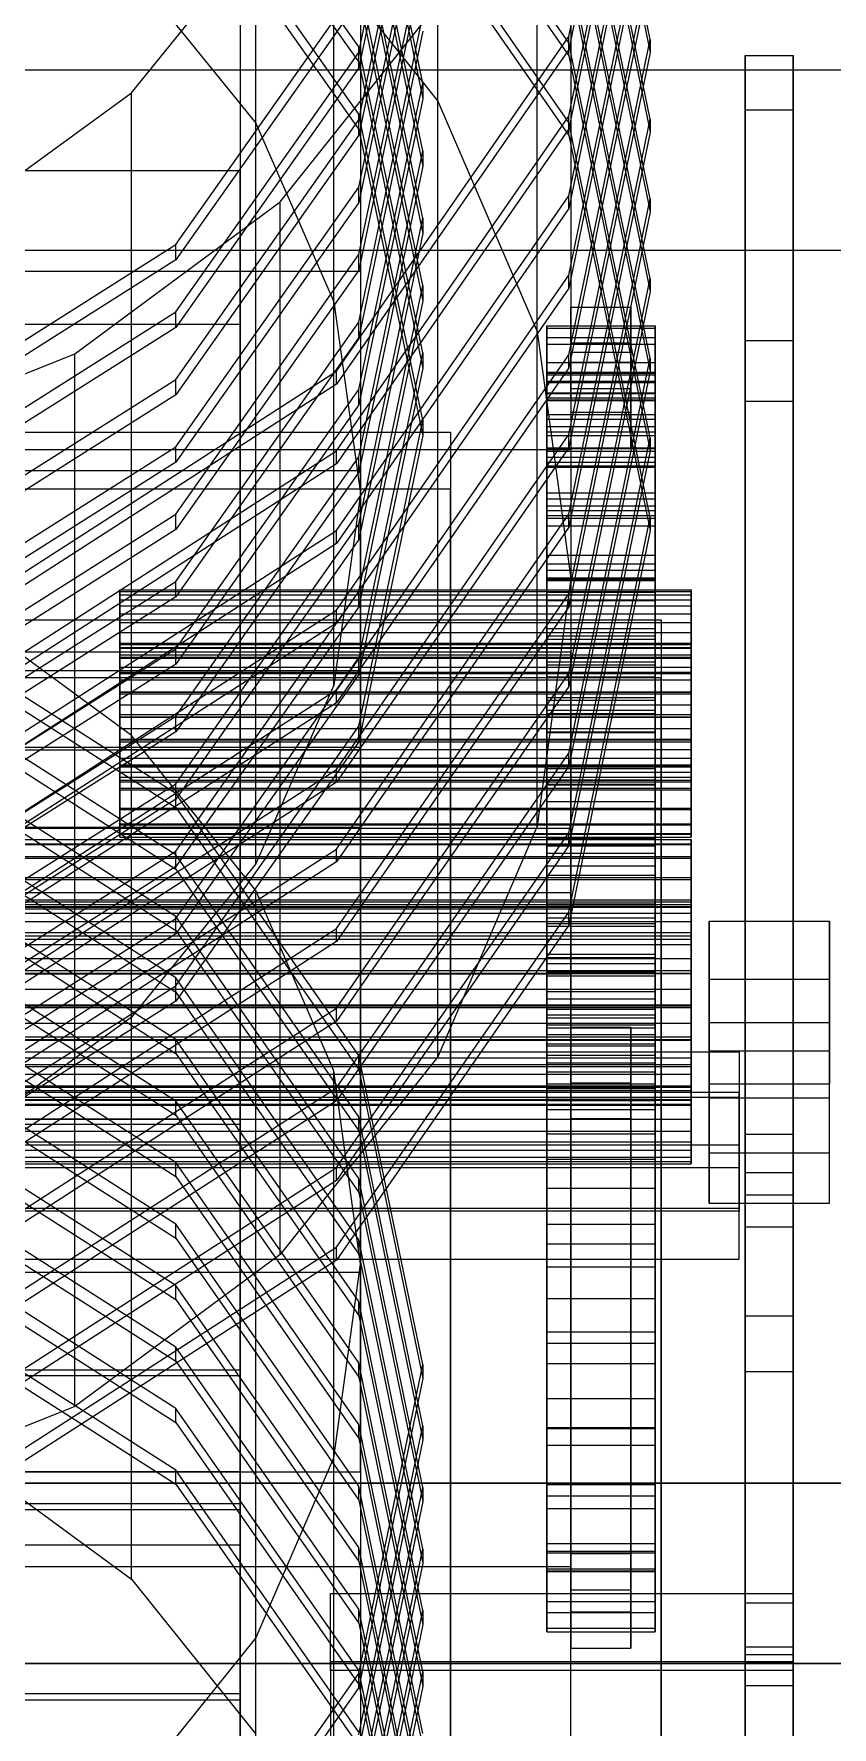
# Model space of a CAD drawing. Header units: millimetres. Extents: x -191664 to 191490, y -197311 to 10263.
# Drawn here: x 705.7 to 838.5, y -28625.6 to -28344 of the extents above; entities that cross this region are included whole.
import ezdxf

# ---------------------------------------------------------------- set-up
doc = ezdxf.new("R2010")
doc.units = ezdxf.units.MM
for name, color, linetype, lineweight in [('frontal_C01', 7, 'Continuous', 0), ('frontal_C02', 7, 'Continuous', 0), ('frontal_C03', 7, 'Continuous', 0), ('frontal_secador', 7, 'Continuous', 0)]:
    doc.layers.add(name, color=color, linetype=linetype, lineweight=lineweight)

msp = doc.modelspace()

# ---------------------------------------------------------------- linework, layer by layer
at = {"layer": 'frontal_C01', "color": 147, "true_color": 0x1f7180}
for p, q in [((742.58, -28358.85), (742.58, -28205.17)), ((755.57, -28388.55), (755.57, -28234.87)), ((760, -28266.75), (760, -28420.43)), ((759.71, -28347.1), (770.4, -28296.2)), ((755.57, -28452.3), (755.57, -28298.62)), ((770.4, -28298.76), (759.71, -28349.66)), ((759.71, -28346.16), (729.28, -28303.01)), ((770.4, -28352.23), (759.71, -28301.33)), ((729.28, -28305.57), (759.71, -28348.72)), ((759.71, -28303.89), (770.4, -28354.79)), ((759.71, -28358.31), (770.4, -28307.41)), ((770.4, -28309.97), (759.71, -28360.87)), ((759.71, -28357.36), (729.28, -28314.21)), ((770.4, -28363.44), (759.71, -28312.54)), ((729.28, -28316.77), (759.71, -28359.92)), ((759.71, -28315.1), (770.4, -28366)), ((759.71, -28369.51), (770.4, -28318.61)), ((770.4, -28321.18), (759.71, -28372.08)), ((770.4, -28374.64), (759.71, -28323.74)), ((721.92, -28353.83), (742.58, -28328.32)), ((740, -28328.31), (740, -28392.34)), ((740, -28328.31), (740, -28525.36)), ((742.58, -28482.01), (742.58, -28328.32)), ((759.71, -28326.31), (770.4, -28377.21)), ((759.71, -28380.72), (770.4, -28329.82)), ((721.92, -28333.34), (742.58, -28358.85)), ((770.4, -28332.38), (759.71, -28383.28)), ((729.28, -28379.05), (759.71, -28335.9)), ((770.4, -28385.85), (759.71, -28334.95)), ((759.71, -28338.46), (729.28, -28381.61)), ((759.71, -28337.51), (770.4, -28388.41)), ((759.71, -28391.93), (770.4, -28341.03)), ((770.4, -28343.59), (759.71, -28394.49)), ((729.28, -28390.25), (759.71, -28347.1)), ((770.4, -28397.06), (759.71, -28346.16)), ((759.71, -28348.72), (759.71, -28346.16)), ((759.71, -28349.66), (759.71, -28347.1)), ((759.71, -28349.66), (729.28, -28392.82)), ((759.71, -28348.72), (770.4, -28399.62)), ((695, -28373.4), (721.92, -28353.83)), ((721.92, -28507.51), (721.92, -28353.83)), ((759.71, -28403.13), (770.4, -28352.23)), ((770.4, -28352.23), (770.4, -28354.79)), ((770.4, -28354.79), (759.71, -28405.69)), ((729.28, -28401.46), (759.71, -28358.31)), ((742.58, -28358.85), (755.57, -28388.55)), ((770.4, -28408.26), (759.71, -28357.36)), ((759.71, -28359.92), (759.71, -28357.36)), ((759.71, -28360.87), (759.71, -28358.31)), ((759.71, -28360.87), (729.28, -28404.02)), ((759.71, -28359.92), (770.4, -28410.82)), ((759.71, -28414.34), (770.4, -28363.44)), ((770.4, -28363.44), (770.4, -28366)), ((770.4, -28366), (759.71, -28416.9)), ((729.28, -28412.67), (759.71, -28369.51)), ((759.71, -28372.08), (759.71, -28369.51)), ((759.71, -28372.08), (729.28, -28415.23)), ((759.71, -28425.55), (770.4, -28374.64)), ((770.4, -28374.64), (770.4, -28377.21)), ((683.73, -28407.88), (729.28, -28379.05)), ((729.28, -28381.61), (729.28, -28379.05)), ((770.4, -28377.21), (759.71, -28428.11)), ((729.28, -28381.61), (683.73, -28410.44)), ((729.28, -28423.87), (759.71, -28380.72)), ((759.71, -28383.28), (759.71, -28380.72)), ((759.71, -28383.28), (729.28, -28426.43)), ((759.71, -28436.75), (770.4, -28385.85)), ((770.4, -28385.85), (770.4, -28388.41)), ((683.73, -28419.09), (729.28, -28390.25)), ((729.28, -28392.82), (729.28, -28390.25)), ((755.57, -28388.55), (760, -28420.43)), ((770.4, -28388.41), (759.71, -28439.31)), ((740, -28392.34), (520, -28392.34)), ((729.28, -28392.82), (683.73, -28421.65)), ((729.28, -28435.08), (759.71, -28391.93)), ((740, -28589.39), (740, -28392.34)), ((759.71, -28394.49), (759.71, -28391.93)), ((759.71, -28394.49), (729.28, -28437.64)), ((759.71, -28447.96), (770.4, -28397.06)), ((770.4, -28397.06), (770.4, -28399.62)), ((683.73, -28430.29), (729.28, -28401.46)), ((729.28, -28404.02), (729.28, -28401.46)), ((770.4, -28399.62), (759.71, -28450.52)), ((729.28, -28404.02), (683.73, -28432.85)), ((729.28, -28446.28), (759.71, -28403.13)), ((759.71, -28405.69), (759.71, -28403.13)), ((759.71, -28405.69), (729.28, -28448.85)), ((759.71, -28459.16), (770.4, -28408.26)), ((770.4, -28408.26), (770.4, -28410.82)), ((683.73, -28441.5), (729.28, -28412.67)), ((729.28, -28415.23), (729.28, -28412.67)), ((770.4, -28410.82), (759.71, -28461.72)), ((729.28, -28415.23), (683.73, -28444.06)), ((729.28, -28457.49), (759.71, -28414.34)), ((759.71, -28416.9), (759.71, -28414.34)), ((759.71, -28416.9), (729.28, -28460.05)), ((760, -28420.43), (755.57, -28452.3)), ((683.73, -28452.7), (729.28, -28423.87)), ((729.28, -28426.43), (729.28, -28423.87)), ((729.28, -28426.43), (683.73, -28455.27)), ((729.28, -28468.7), (759.71, -28425.55)), ((759.71, -28428.11), (759.71, -28425.55)), ((759.71, -28428.11), (729.28, -28471.26)), ((683.73, -28463.91), (729.28, -28435.08)), ((729.28, -28437.64), (729.28, -28435.08)), ((729.28, -28437.64), (683.73, -28466.47)), ((729.28, -28479.9), (759.71, -28436.75)), ((759.71, -28439.31), (759.71, -28436.75)), ((759.71, -28439.31), (729.28, -28482.46)), ((683.73, -28475.12), (729.28, -28446.28)), ((729.28, -28448.85), (729.28, -28446.28)), ((729.28, -28448.85), (683.73, -28477.68)), ((729.28, -28491.11), (759.71, -28447.96)), ((759.71, -28450.52), (759.71, -28447.96)), ((759.71, -28450.52), (729.28, -28493.67)), ((755.57, -28452.3), (742.58, -28482.01)), ((683.73, -28486.32), (729.28, -28457.49)), ((729.28, -28460.05), (729.28, -28457.49)), ((729.28, -28460.05), (683.73, -28488.88)), ((729.28, -28502.31), (759.71, -28459.16)), ((759.71, -28461.72), (759.71, -28459.16)), ((759.71, -28461.72), (729.28, -28504.88)), ((683.73, -28497.53), (729.28, -28468.7)), ((729.28, -28471.26), (729.28, -28468.7)), ((729.28, -28471.26), (683.73, -28500.09)), ((683.73, -28508.74), (729.28, -28479.9)), ((729.28, -28482.46), (729.28, -28479.9)), ((729.28, -28482.46), (683.73, -28511.3)), ((742.58, -28482.01), (721.92, -28507.51)), ((683.73, -28519.94), (729.28, -28491.11)), ((729.28, -28493.67), (729.28, -28491.11)), ((729.28, -28493.67), (683.73, -28522.5)), ((683.73, -28531.15), (729.28, -28502.31)), ((729.28, -28504.88), (729.28, -28502.31)), ((729.28, -28504.88), (683.73, -28533.71)), ((721.92, -28507.51), (695, -28527.09)), ((740, -28525.36), (520, -28525.36)), ((740, -28589.39), (740, -28525.36)), ((520, -28589.39), (740, -28589.39))]:
    msp.add_line(p, q, dxfattribs=at)
at = {"layer": 'frontal_C01', "color": 33, "true_color": 0xb6a256}
for p, q in [((824, -28557.27), (824, -28347.62)), ((824, -28347.62), (832, -28347.62)), ((824, -28347.62), (824, -28405.12)), ((832, -28347.62), (832, -28557.27)), ((832, -28405.12), (832, -28347.62)), ((832, -28405.12), (824, -28405.12)), ((824, -28405.12), (824, -28614.77)), ((832, -28614.77), (832, -28405.12)), ((832, -28557.27), (824, -28557.27)), ((824, -28557.27), (824, -28614.77)), ((832, -28557.27), (832, -28614.77)), ((824, -28614.77), (832, -28614.77))]:
    msp.add_line(p, q, dxfattribs=at)
at = {"layer": 'frontal_C01', "color": 139, "true_color": 0x354b57}
for p, q in [((500, -28383.5), (760, -28383.5)), ((760, -28383.5), (760, -28549.99)), ((760, -28383.5), (760, -28416.66)), ((485, -28410.25), (775, -28410.25)), ((775, -28410.25), (775, -28653.59)), ((775, -28410.25), (775, -28419.73)), ((760, -28416.66), (500, -28416.66)), ((760, -28583.15), (760, -28416.66)), ((775, -28419.73), (485, -28419.73)), ((775, -28663.06), (775, -28419.73)), ((415, -28449.85), (760, -28449.85)), ((760, -28449.85), (760, -28462.66)), ((760, -28449.85), (760, -28463.11)), ((760, -28462.66), (415, -28462.66)), ((760, -28463.11), (415, -28463.11)), ((760, -28475.92), (760, -28462.66)), ((760, -28475.92), (760, -28463.11)), ((415, -28475.92), (760, -28475.92)), ((818, -28501.23), (838, -28501.23)), ((818, -28518.66), (818, -28501.23)), ((818, -28501.23), (818, -28521)), ((838, -28501.23), (838, -28518.66)), ((838, -28521), (838, -28501.23)), ((838, -28518.66), (818, -28518.66)), ((818, -28538.44), (818, -28518.66)), ((838, -28538.44), (838, -28518.66)), ((420, -28520.82), (823, -28520.82)), ((818, -28521), (818, -28538.44)), ((838, -28521), (818, -28521)), ((823, -28520.82), (823, -28528.83)), ((823, -28520.82), (823, -28539.77)), ((838, -28538.44), (838, -28521)), ((520, -28524.41), (740, -28524.41)), ((740, -28524.41), (740, -28588.45)), ((740, -28524.41), (740, -28583.15)), ((824, -28533.4), (824, -28526.99)), ((824, -28526.99), (832, -28526.99)), ((824, -28612.26), (824, -28526.99)), ((832, -28526.99), (832, -28533.4)), ((832, -28526.99), (832, -28612.26)), ((823, -28528.83), (420, -28528.83)), ((823, -28547.77), (823, -28528.83)), ((832, -28533.4), (824, -28533.4)), ((824, -28533.4), (824, -28618.66)), ((832, -28618.66), (832, -28533.4)), ((823, -28539.77), (420, -28539.77)), ((818, -28538.44), (838, -28538.44)), ((823, -28547.77), (823, -28539.77)), ((420, -28547.77), (823, -28547.77)), ((760, -28549.99), (500, -28549.99)), ((760, -28583.15), (760, -28549.99)), ((500, -28583.15), (760, -28583.15)), ((740, -28583.15), (520, -28583.15)), ((740, -28647.18), (740, -28583.15)), ((740, -28588.45), (520, -28588.45)), ((740, -28647.18), (740, -28588.45)), ((755, -28616.18), (755, -28603.37)), ((755, -28603.37), (832, -28603.37)), ((755, -28614.74), (755, -28603.37)), ((832, -28603.37), (832, -28616.18)), ((832, -28603.37), (832, -28614.74)), ((832, -28612.26), (824, -28612.26)), ((824, -28612.26), (824, -28618.66)), ((832, -28618.66), (832, -28612.26)), ((832, -28614.74), (755, -28614.74)), ((755, -28614.74), (755, -28627.55)), ((832, -28627.55), (832, -28614.74)), ((832, -28616.18), (755, -28616.18)), ((755, -28616.18), (755, -28627.55)), ((824, -28618.66), (832, -28618.66)), ((832, -28627.55), (832, -28616.18))]:
    msp.add_line(p, q, dxfattribs=at)
at = {"layer": 'frontal_C01', "color": 9, "true_color": 0xbac6cb}
for p, q in [((795, -28395.46), (795, -28389.46)), ((795, -28389.46), (805, -28389.46)), ((795, -28389.46), (795, -28406.96)), ((805, -28389.46), (805, -28395.46)), ((805, -28406.96), (805, -28389.46)), ((791, -28392.95), (791, -28392.58)), ((791, -28392.58), (791, -28394.51)), ((791, -28392.58), (809, -28392.58)), ((791, -28395.61), (791, -28392.95)), ((791, -28392.95), (809, -28392.95)), ((809, -28394.51), (809, -28392.58)), ((809, -28392.58), (809, -28392.95)), ((809, -28392.95), (809, -28395.61)), ((791, -28394.51), (791, -28398.67)), ((791, -28394.51), (809, -28394.51)), ((791, -28400.45), (791, -28395.61)), ((791, -28395.61), (809, -28395.61)), ((805, -28395.46), (795, -28395.46)), ((795, -28395.46), (795, -28412.96)), ((805, -28395.46), (805, -28412.96)), ((809, -28398.67), (809, -28394.51)), ((809, -28395.61), (809, -28400.45)), ((791, -28398.67), (791, -28404.89)), ((791, -28398.67), (809, -28398.67)), ((809, -28404.89), (809, -28398.67)), ((791, -28407.28), (791, -28400.45)), ((791, -28400.45), (809, -28400.45)), ((809, -28400.45), (809, -28407.28)), ((791, -28404.89), (791, -28412.95)), ((791, -28404.89), (809, -28404.89)), ((791, -28415.86), (791, -28407.28)), ((791, -28407.28), (809, -28407.28)), ((805, -28406.96), (795, -28406.96)), ((795, -28406.96), (795, -28412.96)), ((805, -28412.96), (805, -28406.96)), ((809, -28412.95), (809, -28404.89)), ((809, -28407.28), (809, -28415.86)), ((791, -28410.78), (791, -28410.17)), ((791, -28410.17), (791, -28413.39)), ((791, -28410.17), (809, -28410.17)), ((809, -28413.39), (809, -28410.17)), ((809, -28410.17), (809, -28410.78)), ((791, -28415.21), (791, -28410.78)), ((791, -28410.78), (809, -28410.78)), ((791, -28412.95), (791, -28422.52)), ((791, -28412.95), (809, -28412.95)), ((795, -28412.96), (805, -28412.96)), ((809, -28410.78), (809, -28415.21)), ((809, -28422.52), (809, -28412.95)), ((791, -28413.39), (791, -28420.32)), ((791, -28413.39), (809, -28413.39)), ((791, -28423.28), (791, -28415.21)), ((791, -28415.21), (809, -28415.21)), ((791, -28425.84), (791, -28415.86)), ((791, -28415.86), (809, -28415.86)), ((809, -28420.32), (809, -28413.39)), ((809, -28415.21), (809, -28423.28)), ((809, -28415.86), (809, -28425.84)), ((791, -28420.32), (791, -28430.69)), ((791, -28420.32), (809, -28420.32)), ((809, -28430.69), (809, -28420.32)), ((791, -28422.52), (791, -28433.24)), ((791, -28422.52), (809, -28422.52)), ((791, -28434.67), (791, -28423.28)), ((791, -28423.28), (809, -28423.28)), ((809, -28433.24), (809, -28422.52)), ((809, -28423.28), (809, -28434.67)), ((791, -28436.84), (791, -28425.84)), ((791, -28425.84), (809, -28425.84)), ((809, -28425.84), (809, -28436.84)), ((791, -28430.69), (791, -28444.11)), ((791, -28430.69), (809, -28430.69)), ((809, -28444.11), (809, -28430.69)), ((791, -28433.24), (791, -28444.69)), ((809, -28433.24), (791, -28433.24)), ((791, -28448.96), (791, -28434.67)), ((791, -28434.67), (809, -28434.67)), ((809, -28444.69), (809, -28433.24)), ((809, -28434.67), (809, -28448.96)), ((720, -28437.29), (720, -28436.48)), ((720, -28436.48), (720, -28436.76)), ((720, -28436.48), (815, -28436.48)), ((720, -28436.76), (720, -28438.11)), ((720, -28436.76), (815, -28436.76)), ((720, -28439.13), (720, -28437.29)), ((720, -28437.29), (815, -28437.29)), ((720, -28438.11), (720, -28440.43)), ((720, -28438.11), (815, -28438.11)), ((791, -28448.44), (791, -28436.84)), ((791, -28436.84), (809, -28436.84)), ((809, -28436.84), (809, -28448.44)), ((815, -28436.76), (815, -28436.48)), ((815, -28436.48), (815, -28437.29)), ((815, -28438.11), (815, -28436.76)), ((815, -28437.29), (815, -28439.13)), ((815, -28440.43), (815, -28438.11)), ((720, -28441.88), (720, -28439.13)), ((720, -28439.13), (815, -28439.13)), ((720, -28440.43), (720, -28443.58)), ((720, -28440.43), (815, -28440.43)), ((815, -28439.13), (815, -28441.88)), ((815, -28443.58), (815, -28440.43)), ((720, -28445.35), (720, -28441.88)), ((720, -28441.88), (815, -28441.88)), ((720, -28443.58), (720, -28447.32)), ((720, -28443.58), (815, -28443.58)), ((791, -28444.11), (791, -28460.06)), ((791, -28444.11), (809, -28444.11)), ((809, -28460.06), (809, -28444.11)), ((815, -28441.88), (815, -28445.35)), ((815, -28447.32), (815, -28443.58)), ((720, -28449.3), (720, -28445.35)), ((720, -28445.35), (815, -28445.35)), ((791, -28444.69), (791, -28456.45)), ((791, -28444.69), (809, -28444.69)), ((809, -28456.45), (809, -28444.69)), ((815, -28445.35), (815, -28449.3)), ((720, -28447.32), (720, -28451.42)), ((815, -28447.32), (720, -28447.32)), ((720, -28453.47), (720, -28449.3)), ((720, -28449.3), (815, -28449.3)), ((791, -28460.2), (791, -28448.44)), ((791, -28448.44), (809, -28448.44)), ((791, -28465.6), (791, -28448.96)), ((791, -28448.96), (809, -28448.96)), ((809, -28448.44), (809, -28460.2)), ((809, -28448.96), (809, -28465.6)), ((815, -28451.42), (815, -28447.32)), ((815, -28449.3), (815, -28453.47)), ((720, -28451.42), (720, -28455.59)), ((720, -28451.42), (815, -28451.42)), ((815, -28455.59), (815, -28451.42)), ((720, -28457.57), (720, -28453.47)), ((720, -28453.47), (815, -28453.47)), ((815, -28453.47), (815, -28457.57)), ((720, -28455.59), (720, -28459.54)), ((720, -28455.59), (815, -28455.59)), ((720, -28461.32), (720, -28457.57)), ((720, -28457.57), (815, -28457.57)), ((791, -28456.45), (791, -28468.05)), ((791, -28456.45), (809, -28456.45)), ((809, -28468.05), (809, -28456.45)), ((815, -28459.54), (815, -28455.59)), ((815, -28457.57), (815, -28461.32)), ((720, -28459.54), (720, -28463.01)), ((720, -28459.54), (815, -28459.54)), ((791, -28460.06), (791, -28477.93)), ((791, -28460.06), (809, -28460.06)), ((791, -28471.66), (791, -28460.2)), ((791, -28460.2), (809, -28460.2)), ((809, -28477.93), (809, -28460.06)), ((809, -28460.2), (809, -28471.66)), ((815, -28463.01), (815, -28459.54)), ((720, -28464.46), (720, -28461.32)), ((720, -28461.32), (815, -28461.32)), ((720, -28463.01), (720, -28465.76)), ((720, -28463.01), (815, -28463.01)), ((815, -28461.32), (815, -28464.46)), ((815, -28465.76), (815, -28463.01)), ((720, -28466.79), (720, -28464.46)), ((720, -28464.46), (815, -28464.46)), ((720, -28465.76), (720, -28467.6)), ((720, -28465.76), (815, -28465.76)), ((791, -28483.93), (791, -28465.6)), ((791, -28465.6), (809, -28465.6)), ((809, -28465.6), (809, -28483.93)), ((815, -28464.46), (815, -28466.79)), ((815, -28467.6), (815, -28465.76)), ((720, -28468.14), (720, -28466.79)), ((720, -28466.79), (815, -28466.79)), ((720, -28467.6), (720, -28468.41)), ((720, -28467.6), (815, -28467.6)), ((720, -28468.41), (720, -28468.14)), ((720, -28468.14), (815, -28468.14)), ((720, -28468.41), (815, -28468.41)), ((791, -28468.05), (791, -28479.06)), ((791, -28468.05), (809, -28468.05)), ((809, -28479.06), (809, -28468.05)), ((815, -28466.79), (815, -28468.14)), ((815, -28468.41), (815, -28467.6)), ((815, -28468.14), (815, -28468.41)), ((791, -28482.38), (791, -28471.66)), ((791, -28471.66), (809, -28471.66)), ((809, -28471.66), (809, -28482.38)), ((791, -28477.93), (791, -28497.02)), ((809, -28477.93), (791, -28477.93)), ((809, -28497.02), (809, -28477.93)), ((791, -28479.06), (791, -28489.04)), ((791, -28479.06), (809, -28479.06)), ((809, -28489.04), (809, -28479.06)), ((791, -28491.95), (791, -28482.38)), ((791, -28482.38), (809, -28482.38)), ((809, -28482.38), (809, -28491.95)), ((791, -28503.27), (791, -28483.93)), ((791, -28483.93), (809, -28483.93)), ((809, -28483.93), (809, -28503.27)), ((540.5, -28487.99), (815, -28487.99)), ((540.5, -28488.37), (815, -28488.37)), ((540.5, -28489.1), (815, -28489.1)), ((791, -28489.04), (791, -28497.61)), ((791, -28489.04), (809, -28489.04)), ((809, -28497.61), (809, -28489.04)), ((815, -28488.37), (815, -28487.99)), ((815, -28487.99), (815, -28489.1)), ((815, -28490.23), (815, -28488.37)), ((815, -28489.1), (815, -28491.64)), ((540.5, -28490.23), (815, -28490.23)), ((540.5, -28491.64), (815, -28491.64)), ((791, -28500), (791, -28491.95)), ((791, -28491.95), (809, -28491.95)), ((809, -28491.95), (809, -28500)), ((815, -28493.42), (815, -28490.23)), ((815, -28491.64), (815, -28495.42)), ((540.5, -28493.42), (815, -28493.42)), ((815, -28497.75), (815, -28493.42)), ((540.5, -28495.42), (815, -28495.42)), ((791, -28497.02), (791, -28516.62)), ((791, -28497.02), (809, -28497.02)), ((791, -28497.61), (791, -28504.45)), ((791, -28497.61), (809, -28497.61)), ((809, -28516.62), (809, -28497.02)), ((809, -28504.45), (809, -28497.61)), ((815, -28495.42), (815, -28500.19)), ((540.5, -28497.75), (815, -28497.75)), ((540.5, -28500.19), (815, -28500.19)), ((791, -28506.22), (791, -28500)), ((791, -28500), (809, -28500)), ((809, -28500), (809, -28506.22)), ((815, -28502.9), (815, -28497.75)), ((815, -28500.19), (815, -28505.62)), ((815, -28502.9), (540.5, -28502.9)), ((791, -28522.86), (791, -28503.27)), ((791, -28503.27), (809, -28503.27)), ((809, -28503.27), (809, -28522.86)), ((815, -28508.53), (815, -28502.9)), ((540.5, -28505.62), (815, -28505.62)), ((791, -28504.45), (791, -28509.29)), ((791, -28504.45), (809, -28504.45)), ((809, -28509.29), (809, -28504.45)), ((815, -28505.62), (815, -28511.35)), ((540.5, -28508.53), (815, -28508.53)), ((791, -28510.38), (791, -28506.22)), ((791, -28506.22), (809, -28506.22)), ((809, -28506.22), (809, -28510.38)), ((815, -28514.27), (815, -28508.53)), ((540.5, -28511.35), (815, -28511.35)), ((791, -28509.29), (791, -28511.94)), ((791, -28509.29), (809, -28509.29)), ((791, -28512.31), (791, -28510.38)), ((791, -28510.38), (809, -28510.38)), ((795, -28515.15), (795, -28509.18)), ((795, -28509.18), (805, -28509.18)), ((795, -28509.18), (795, -28606.49)), ((805, -28509.18), (805, -28515.15)), ((805, -28606.49), (805, -28509.18)), ((809, -28511.94), (809, -28509.29)), ((809, -28510.38), (809, -28512.31)), ((815, -28511.35), (815, -28516.99)), ((540.5, -28514.27), (815, -28514.27)), ((791, -28511.94), (791, -28512.31)), ((791, -28511.94), (809, -28511.94)), ((791, -28512.31), (809, -28512.31)), ((809, -28512.31), (809, -28511.94)), ((815, -28519.7), (815, -28514.27)), ((540.5, -28516.99), (815, -28516.99)), ((791, -28516.62), (791, -28535.96)), ((791, -28516.62), (809, -28516.62)), ((805, -28515.15), (795, -28515.15)), ((795, -28515.15), (795, -28612.46)), ((805, -28515.15), (805, -28612.46)), ((809, -28535.96), (809, -28516.62)), ((815, -28516.99), (815, -28522.14)), ((540.5, -28519.7), (815, -28519.7)), ((815, -28524.47), (815, -28519.7)), ((540.5, -28522.14), (815, -28522.14)), ((791, -28541.96), (791, -28522.86)), ((791, -28522.86), (809, -28522.86)), ((809, -28522.86), (809, -28541.96)), ((815, -28522.14), (815, -28526.47)), ((540.5, -28524.47), (815, -28524.47)), ((815, -28528.25), (815, -28524.47)), ((540.5, -28526.47), (815, -28526.47)), ((540.5, -28528.25), (815, -28528.25)), ((815, -28526.47), (815, -28529.66)), ((815, -28530.79), (815, -28528.25)), ((540.5, -28529.66), (815, -28529.66)), ((540.5, -28530.79), (815, -28530.79)), ((815, -28529.66), (815, -28531.52)), ((815, -28531.9), (815, -28530.79)), ((540.5, -28531.52), (815, -28531.52)), ((540.5, -28531.9), (815, -28531.9)), ((815, -28531.52), (815, -28531.9)), ((791, -28535.96), (791, -28554.29)), ((791, -28535.96), (809, -28535.96)), ((809, -28554.29), (809, -28535.96)), ((791, -28559.83), (791, -28541.96)), ((791, -28541.96), (809, -28541.96)), ((809, -28541.96), (809, -28559.83)), ((791, -28554.29), (791, -28570.93)), ((791, -28554.29), (809, -28554.29)), ((809, -28570.93), (809, -28554.29)), ((791, -28575.78), (791, -28559.83)), ((791, -28559.83), (809, -28559.83)), ((809, -28559.83), (809, -28575.78)), ((791, -28570.93), (791, -28585.22)), ((791, -28570.93), (809, -28570.93)), ((809, -28585.22), (809, -28570.93)), ((791, -28589.2), (791, -28575.78)), ((791, -28575.78), (809, -28575.78)), ((809, -28575.78), (809, -28589.2)), ((791, -28585.22), (791, -28596.61)), ((791, -28585.22), (809, -28585.22)), ((809, -28596.61), (809, -28585.22)), ((791, -28599.57), (791, -28589.2)), ((791, -28589.2), (809, -28589.2)), ((809, -28589.2), (809, -28599.57)), ((791, -28596.61), (791, -28604.68)), ((791, -28596.61), (809, -28596.61)), ((809, -28604.68), (809, -28596.61)), ((791, -28606.5), (791, -28599.57)), ((791, -28599.57), (809, -28599.57)), ((809, -28599.57), (809, -28606.5)), ((791, -28604.68), (791, -28609.11)), ((791, -28604.68), (809, -28604.68)), ((791, -28609.72), (791, -28606.5)), ((791, -28606.5), (809, -28606.5)), ((805, -28606.49), (795, -28606.49)), ((795, -28606.49), (795, -28612.46)), ((805, -28612.46), (805, -28606.49)), ((809, -28609.11), (809, -28604.68)), ((809, -28606.5), (809, -28609.72)), ((791, -28609.11), (791, -28609.72)), ((791, -28609.11), (809, -28609.11)), ((791, -28609.72), (809, -28609.72)), ((809, -28609.72), (809, -28609.11)), ((795, -28612.46), (805, -28612.46))]:
    msp.add_line(p, q, dxfattribs=at)
at = {"layer": 'frontal_C02', "color": 147, "true_color": 0x1f7180}
for p, q in [((729.28, -28470.32), (683.73, -28441.22)), ((721.92, -28460.7), (695, -28440.94)), ((683.73, -28443.55), (729.28, -28472.66)), ((729.28, -28480.55), (683.73, -28451.45)), ((683.73, -28453.78), (729.28, -28482.89)), ((742.58, -28486.44), (721.92, -28460.7)), ((721.92, -28600.98), (721.92, -28460.7)), ((729.28, -28490.78), (683.73, -28461.67)), ((683.73, -28464.01), (729.28, -28493.12)), ((729.28, -28501.01), (683.73, -28471.9)), ((759.71, -28513.88), (729.28, -28470.32)), ((729.28, -28472.66), (729.28, -28470.32)), ((683.73, -28474.24), (729.28, -28503.35)), ((729.28, -28472.66), (759.71, -28516.22)), ((759.71, -28524.11), (729.28, -28480.55)), ((729.28, -28482.89), (729.28, -28480.55)), ((729.28, -28511.24), (683.73, -28482.13)), ((729.28, -28482.89), (759.71, -28526.45)), ((683.73, -28484.47), (729.28, -28513.58)), ((755.57, -28516.43), (742.58, -28486.44)), ((742.58, -28626.73), (742.58, -28486.44)), ((759.71, -28534.34), (729.28, -28490.78)), ((729.28, -28493.12), (729.28, -28490.78)), ((729.28, -28521.47), (683.73, -28492.36)), ((683.73, -28494.7), (729.28, -28523.81)), ((729.28, -28493.12), (759.71, -28536.68)), ((729.28, -28531.7), (683.73, -28502.59)), ((759.71, -28544.57), (729.28, -28501.01)), ((729.28, -28503.35), (729.28, -28501.01)), ((683.73, -28504.93), (729.28, -28534.04)), ((729.28, -28503.35), (759.71, -28546.91)), ((759.71, -28554.8), (729.28, -28511.24)), ((729.28, -28513.58), (729.28, -28511.24)), ((729.28, -28541.93), (683.73, -28512.82)), ((729.28, -28513.58), (759.71, -28557.14)), ((770.4, -28565.26), (759.71, -28513.88)), ((759.71, -28516.22), (759.71, -28513.88)), ((683.73, -28515.16), (729.28, -28544.26)), ((760, -28548.61), (755.57, -28516.43)), ((755.57, -28656.72), (755.57, -28516.43)), ((759.71, -28516.22), (770.4, -28567.6)), ((759.71, -28565.03), (729.28, -28521.47)), ((729.28, -28523.81), (729.28, -28521.47)), ((729.28, -28552.16), (683.73, -28523.05)), ((683.73, -28525.39), (729.28, -28554.49)), ((729.28, -28523.81), (759.71, -28567.37)), ((770.4, -28575.49), (759.71, -28524.11)), ((759.71, -28526.45), (759.71, -28524.11)), ((759.71, -28526.45), (770.4, -28577.83)), ((729.28, -28562.39), (683.73, -28533.28)), ((759.71, -28575.26), (729.28, -28531.7)), ((729.28, -28534.04), (729.28, -28531.7)), ((729.28, -28534.04), (759.71, -28577.6)), ((683.73, -28535.62), (729.28, -28564.72)), ((770.4, -28585.72), (759.71, -28534.34)), ((759.71, -28536.68), (759.71, -28534.34)), ((759.71, -28536.68), (770.4, -28588.06)), ((759.71, -28585.49), (729.28, -28541.93)), ((729.28, -28544.26), (729.28, -28541.93)), ((729.28, -28572.61), (683.73, -28543.51)), ((729.28, -28544.26), (759.71, -28587.83)), ((770.4, -28595.95), (759.71, -28544.57)), ((759.71, -28546.91), (759.71, -28544.57)), ((683.73, -28545.85), (729.28, -28574.95)), ((759.71, -28546.91), (770.4, -28598.29)), ((755.57, -28580.78), (760, -28548.61)), ((760, -28548.61), (760, -28688.89)), ((729.28, -28582.84), (683.73, -28553.74)), ((759.71, -28595.72), (729.28, -28552.16)), ((729.28, -28554.49), (729.28, -28552.16)), ((683.73, -28556.08), (729.28, -28585.18)), ((729.28, -28554.49), (759.71, -28598.05)), ((770.4, -28606.18), (759.71, -28554.8)), ((759.71, -28557.14), (759.71, -28554.8)), ((759.71, -28557.14), (770.4, -28608.52)), ((759.71, -28605.95), (729.28, -28562.39)), ((729.28, -28564.72), (729.28, -28562.39)), ((729.28, -28564.72), (759.71, -28608.28)), ((770.4, -28616.41), (759.71, -28565.03)), ((759.71, -28567.37), (759.71, -28565.03)), ((759.71, -28616.65), (770.4, -28565.26)), ((759.71, -28567.37), (770.4, -28618.75)), ((770.4, -28567.6), (759.71, -28618.99)), ((770.4, -28565.26), (770.4, -28567.6)), ((759.71, -28616.17), (729.28, -28572.61)), ((729.28, -28574.95), (729.28, -28572.61)), ((729.28, -28574.95), (759.71, -28618.51)), ((770.4, -28626.64), (759.71, -28575.26)), ((759.71, -28577.6), (759.71, -28575.26)), ((759.71, -28626.88), (770.4, -28575.49)), ((770.4, -28575.49), (770.4, -28577.83)), ((759.71, -28577.6), (770.4, -28628.98)), ((770.4, -28577.83), (759.71, -28629.22)), ((695, -28581.23), (721.92, -28600.98)), ((742.58, -28610.77), (755.57, -28580.78)), ((755.57, -28721.07), (755.57, -28580.78)), ((759.71, -28626.4), (729.28, -28582.84)), ((729.28, -28585.18), (729.28, -28582.84)), ((729.28, -28585.18), (759.71, -28628.74)), ((770.4, -28636.87), (759.71, -28585.49)), ((759.71, -28587.83), (759.71, -28585.49)), ((759.71, -28637.11), (770.4, -28585.72)), ((770.4, -28585.72), (770.4, -28588.06)), ((759.71, -28587.83), (770.4, -28639.21)), ((770.4, -28588.06), (759.71, -28639.44)), ((520, -28595.28), (740, -28595.28)), ((740, -28595.28), (740, -28653.73)), ((740, -28595.28), (740, -28794.2)), ((770.4, -28647.1), (759.71, -28595.72)), ((759.71, -28598.05), (759.71, -28595.72)), ((759.71, -28647.34), (770.4, -28595.95)), ((770.4, -28595.95), (770.4, -28598.29)), ((759.71, -28598.05), (770.4, -28649.44)), ((770.4, -28598.29), (759.71, -28649.67)), ((721.92, -28600.98), (742.58, -28626.73)), ((770.4, -28657.33), (759.71, -28605.95)), ((759.71, -28608.28), (759.71, -28605.95)), ((759.71, -28657.56), (770.4, -28606.18)), ((770.4, -28606.18), (770.4, -28608.52)), ((759.71, -28608.28), (770.4, -28659.67)), ((770.4, -28608.52), (759.71, -28659.9)), ((721.92, -28636.52), (742.58, -28610.77)), ((742.58, -28751.06), (742.58, -28610.77)), ((729.28, -28660.21), (759.71, -28616.65)), ((770.4, -28667.56), (759.71, -28616.17)), ((759.71, -28618.51), (759.71, -28616.17)), ((759.71, -28667.79), (770.4, -28616.41)), ((759.71, -28618.99), (759.71, -28616.65)), ((759.71, -28618.51), (770.4, -28669.9)), ((770.4, -28616.41), (770.4, -28618.75)), ((759.71, -28618.99), (729.28, -28662.55)), ((770.4, -28618.75), (759.71, -28670.13))]:
    msp.add_line(p, q, dxfattribs=at)
at = {"layer": 'frontal_C02', "color": 33, "true_color": 0xb6a256}
for p, q in [((824, -28822.73), (824, -28613.51)), ((824, -28613.51), (832, -28613.51)), ((824, -28613.51), (824, -28700.33)), ((832, -28613.51), (832, -28822.73)), ((832, -28700.33), (832, -28613.51))]:
    msp.add_line(p, q, dxfattribs=at)
at = {"layer": 'frontal_C03', "color": 147, "true_color": 0x1f7180}
for p, q in [((772.89, -28355.2), (772.89, -28180.14)), ((789.38, -28393.52), (789.38, -28218.47)), ((795, -28259.6), (795, -28434.65)), ((794.64, -28344.44), (808.2, -28278.76)), ((808.2, -28344.97), (794.64, -28279.29)), ((808.2, -28280.92), (794.64, -28346.59)), ((794.64, -28281.45), (808.2, -28347.12)), ((794.64, -28345.5), (756.01, -28289.82)), ((756.01, -28291.98), (794.64, -28347.65)), ((794.64, -28357.68), (808.2, -28292)), ((808.2, -28358.21), (794.64, -28292.53)), ((808.2, -28294.16), (794.64, -28359.83)), ((794.64, -28294.69), (808.2, -28360.36)), ((794.64, -28358.74), (756.01, -28303.06)), ((789.38, -28475.78), (789.38, -28300.72)), ((756.01, -28305.22), (794.64, -28360.89)), ((794.64, -28370.92), (808.2, -28305.24)), ((808.2, -28371.45), (794.64, -28305.78)), ((808.2, -28307.4), (794.64, -28373.07)), ((794.64, -28307.93), (808.2, -28373.6)), ((740, -28312.91), (740, -28366.77)), ((740, -28312.91), (740, -28567.16)), ((794.64, -28384.16), (808.2, -28318.49)), ((808.2, -28384.69), (794.64, -28319.02)), ((746.67, -28322.29), (772.89, -28355.2)), ((808.2, -28320.64), (794.64, -28386.31)), ((794.64, -28321.17), (808.2, -28386.85)), ((794.64, -28397.4), (808.2, -28331.73)), ((808.2, -28397.93), (794.64, -28332.26)), ((808.2, -28333.88), (794.64, -28399.56)), ((794.64, -28334.41), (808.2, -28400.09)), ((746.67, -28371.96), (772.89, -28339.05)), ((772.89, -28514.1), (772.89, -28339.05)), ((756.01, -28400.11), (794.64, -28344.44)), ((794.64, -28346.59), (794.64, -28344.44)), ((794.64, -28410.64), (808.2, -28344.97)), ((808.2, -28411.17), (794.64, -28345.5)), ((794.64, -28347.65), (794.64, -28345.5)), ((808.2, -28344.97), (808.2, -28347.12)), ((794.64, -28346.59), (756.01, -28402.27)), ((808.2, -28347.12), (794.64, -28412.8)), ((794.64, -28347.65), (808.2, -28413.33)), ((772.89, -28355.2), (789.38, -28393.52)), ((756.01, -28413.35), (794.64, -28357.68)), ((794.64, -28359.83), (794.64, -28357.68)), ((794.64, -28423.88), (808.2, -28358.21)), ((808.2, -28424.41), (794.64, -28358.74)), ((794.64, -28360.89), (794.64, -28358.74)), ((808.2, -28358.21), (808.2, -28360.36)), ((794.64, -28359.83), (756.01, -28415.51)), ((808.2, -28360.36), (794.64, -28426.04)), ((794.64, -28360.89), (808.2, -28426.57)), ((740, -28366.77), (520, -28366.77)), ((740, -28621.02), (740, -28366.77)), ((756.01, -28426.6), (794.64, -28370.92)), ((794.64, -28373.07), (794.64, -28370.92)), ((712.5, -28397.21), (746.67, -28371.96)), ((746.67, -28547.01), (746.67, -28371.96)), ((794.64, -28373.07), (756.01, -28428.75)), ((794.64, -28437.12), (808.2, -28371.45)), ((808.2, -28373.6), (794.64, -28439.28)), ((808.2, -28371.45), (808.2, -28373.6)), ((756.01, -28439.84), (794.64, -28384.16)), ((794.64, -28386.31), (794.64, -28384.16)), ((794.64, -28450.37), (808.2, -28384.69)), ((808.2, -28384.69), (808.2, -28386.85)), ((794.64, -28386.31), (756.01, -28441.99)), ((808.2, -28386.85), (794.64, -28452.52)), ((789.38, -28393.52), (795, -28434.65)), ((672.71, -28413.09), (712.5, -28397.21)), ((712.5, -28572.26), (712.5, -28397.21)), ((756.01, -28453.08), (794.64, -28397.4)), ((794.64, -28399.56), (794.64, -28397.4)), ((794.64, -28463.61), (808.2, -28397.93)), ((808.2, -28397.93), (808.2, -28400.09)), ((698.19, -28437.32), (756.01, -28400.11)), ((794.64, -28399.56), (756.01, -28455.23)), ((756.01, -28402.27), (756.01, -28400.11)), ((808.2, -28400.09), (794.64, -28465.76)), ((756.01, -28402.27), (698.19, -28439.47)), ((756.01, -28466.32), (794.64, -28410.64)), ((794.64, -28412.8), (756.01, -28468.47)), ((794.64, -28412.8), (794.64, -28410.64)), ((794.64, -28476.85), (808.2, -28411.17)), ((808.2, -28411.17), (808.2, -28413.33)), ((698.19, -28450.56), (756.01, -28413.35)), ((756.01, -28415.51), (698.19, -28452.71)), ((756.01, -28415.51), (756.01, -28413.35)), ((808.2, -28413.33), (794.64, -28479)), ((756.01, -28479.56), (794.64, -28423.88)), ((794.64, -28426.04), (794.64, -28423.88)), ((794.64, -28490.09), (808.2, -28424.41)), ((808.2, -28424.41), (808.2, -28426.57)), ((698.19, -28463.8), (756.01, -28426.6)), ((794.64, -28426.04), (756.01, -28481.71)), ((756.01, -28428.75), (756.01, -28426.6)), ((808.2, -28426.57), (794.64, -28492.24)), ((756.01, -28428.75), (698.19, -28465.95)), ((795, -28434.65), (789.38, -28475.78)), ((756.01, -28492.8), (794.64, -28437.12)), ((794.64, -28439.28), (794.64, -28437.12)), ((698.19, -28477.04), (756.01, -28439.84)), ((794.64, -28439.28), (756.01, -28494.96)), ((756.01, -28441.99), (756.01, -28439.84)), ((756.01, -28441.99), (698.19, -28479.19)), ((756.01, -28506.04), (794.64, -28450.37)), ((794.64, -28452.52), (756.01, -28508.2)), ((794.64, -28452.52), (794.64, -28450.37)), ((698.19, -28490.28), (756.01, -28453.08)), ((756.01, -28455.23), (698.19, -28492.43)), ((756.01, -28455.23), (756.01, -28453.08)), ((756.01, -28519.28), (794.64, -28463.61)), ((794.64, -28465.76), (794.64, -28463.61)), ((698.19, -28503.52), (756.01, -28466.32)), ((794.64, -28465.76), (756.01, -28521.44)), ((756.01, -28468.47), (756.01, -28466.32)), ((756.01, -28468.47), (698.19, -28505.68)), ((756.01, -28532.52), (794.64, -28476.85)), ((789.38, -28475.78), (772.89, -28514.1)), ((794.64, -28479), (794.64, -28476.85)), ((698.19, -28516.76), (756.01, -28479.56)), ((794.64, -28479), (756.01, -28534.68)), ((756.01, -28481.71), (756.01, -28479.56)), ((756.01, -28481.71), (698.19, -28518.92)), ((756.01, -28545.76), (794.64, -28490.09)), ((794.64, -28492.24), (794.64, -28490.09)), ((698.19, -28530), (756.01, -28492.8)), ((794.64, -28492.24), (756.01, -28547.92)), ((756.01, -28494.96), (756.01, -28492.8)), ((756.01, -28494.96), (698.19, -28532.16)), ((698.19, -28543.24), (756.01, -28506.04)), ((756.01, -28508.2), (756.01, -28506.04)), ((756.01, -28508.2), (698.19, -28545.4)), ((772.89, -28514.1), (746.67, -28547.01)), ((698.19, -28556.48), (756.01, -28519.28)), ((756.01, -28521.44), (756.01, -28519.28)), ((756.01, -28521.44), (698.19, -28558.64)), ((698.19, -28569.73), (756.01, -28532.52)), ((756.01, -28534.68), (756.01, -28532.52)), ((756.01, -28534.68), (698.19, -28571.88)), ((698.19, -28582.97), (756.01, -28545.76)), ((756.01, -28547.92), (698.19, -28585.12)), ((746.67, -28547.01), (712.5, -28572.26)), ((756.01, -28547.92), (756.01, -28545.76)), ((740, -28567.16), (520, -28567.16)), ((740, -28621.02), (740, -28567.16)), ((712.5, -28572.26), (672.71, -28588.14)), ((520, -28621.02), (740, -28621.02))]:
    msp.add_line(p, q, dxfattribs=at)
at = {"layer": 'frontal_C03', "color": 33, "true_color": 0xb6a256}
for p, q in [((824, -28566.52), (824, -28356.64)), ((824, -28356.64), (832, -28356.64)), ((824, -28356.64), (824, -28395.06)), ((832, -28356.64), (832, -28566.52)), ((832, -28395.06), (832, -28356.64)), ((832, -28395.06), (824, -28395.06)), ((824, -28395.06), (824, -28604.94)), ((832, -28604.94), (832, -28395.06)), ((832, -28566.52), (824, -28566.52)), ((824, -28566.52), (824, -28604.94)), ((832, -28566.52), (832, -28604.94)), ((824, -28604.94), (832, -28604.94))]:
    msp.add_line(p, q, dxfattribs=at)
at = {"layer": 'frontal_C03', "color": 9, "true_color": 0xbac6cb}
for p, q in [((805, -28397), (795, -28397)), ((795, -28397), (795, -28403)), ((795, -28398.58), (795, -28397)), ((795, -28404.58), (795, -28398.58)), ((795, -28398.58), (805, -28398.58)), ((805, -28403), (805, -28397)), ((805, -28397), (805, -28398.58)), ((805, -28398.58), (805, -28404.58)), ((791, -28403.69), (791, -28400.29)), ((791, -28400.29), (791, -28400.72)), ((791, -28400.29), (809, -28400.29)), ((791, -28400.72), (791, -28404.96)), ((791, -28400.72), (809, -28400.72)), ((791, -28403.8), (791, -28401.75)), ((791, -28401.75), (791, -28402.01)), ((791, -28401.75), (809, -28401.75)), ((809, -28400.72), (809, -28400.29)), ((809, -28400.29), (809, -28403.69)), ((809, -28404.96), (809, -28400.72)), ((809, -28402.01), (809, -28401.75)), ((809, -28401.75), (809, -28403.8)), ((791, -28402.01), (791, -28404.56)), ((791, -28402.01), (809, -28402.01)), ((791, -28410.8), (791, -28403.69)), ((791, -28403.69), (809, -28403.69)), ((791, -28408.06), (791, -28403.8)), ((791, -28403.8), (809, -28403.8)), ((791, -28404.56), (791, -28409.29)), ((791, -28404.56), (809, -28404.56)), ((795, -28403), (805, -28403)), ((795, -28404.58), (795, -28403)), ((805, -28404.58), (795, -28404.58)), ((805, -28404.58), (805, -28403)), ((809, -28404.56), (809, -28402.01)), ((809, -28403.69), (809, -28410.8)), ((809, -28403.8), (809, -28408.06)), ((809, -28409.29), (809, -28404.56)), ((791, -28404.96), (791, -28412.86)), ((791, -28404.96), (809, -28404.96)), ((809, -28412.86), (809, -28404.96)), ((791, -28414.38), (791, -28408.06)), ((791, -28408.06), (809, -28408.06)), ((791, -28409.29), (791, -28416.04)), ((791, -28409.29), (809, -28409.29)), ((809, -28408.06), (809, -28414.38)), ((809, -28416.04), (809, -28409.29)), ((791, -28421.33), (791, -28410.8)), ((791, -28410.8), (809, -28410.8)), ((791, -28412.86), (791, -28424.1)), ((791, -28412.86), (809, -28412.86)), ((809, -28410.8), (809, -28421.33)), ((809, -28424.1), (809, -28412.86)), ((791, -28422.51), (791, -28414.38)), ((791, -28414.38), (809, -28414.38)), ((809, -28414.38), (809, -28422.51)), ((791, -28416.04), (791, -28424.54)), ((791, -28416.04), (809, -28416.04)), ((809, -28424.54), (809, -28416.04)), ((791, -28434.89), (791, -28421.33)), ((791, -28421.33), (809, -28421.33)), ((809, -28421.33), (809, -28434.89)), ((791, -28432.15), (791, -28422.51)), ((791, -28422.51), (809, -28422.51)), ((791, -28424.1), (791, -28438.26)), ((791, -28424.1), (809, -28424.1)), ((809, -28422.51), (809, -28432.15)), ((809, -28438.26), (809, -28424.1)), ((791, -28424.54), (791, -28434.46)), ((791, -28424.54), (809, -28424.54)), ((809, -28434.46), (809, -28424.54)), ((791, -28442.91), (791, -28432.15)), ((791, -28432.15), (809, -28432.15)), ((809, -28432.15), (809, -28442.91)), ((791, -28434.46), (791, -28445.42)), ((791, -28434.46), (809, -28434.46)), ((791, -28450.94), (791, -28434.89)), ((791, -28434.89), (809, -28434.89)), ((809, -28445.42), (809, -28434.46)), ((809, -28434.89), (809, -28450.94)), ((791, -28438.26), (791, -28454.8)), ((791, -28438.26), (809, -28438.26)), ((809, -28454.8), (809, -28438.26)), ((791, -28454.39), (791, -28442.91)), ((791, -28442.91), (809, -28442.91)), ((809, -28442.91), (809, -28454.39)), ((720, -28446.17), (720, -28445.58)), ((720, -28445.58), (720, -28446.08)), ((720, -28445.58), (815, -28445.58)), ((720, -28446.08), (720, -28447.64)), ((720, -28446.08), (815, -28446.08)), ((720, -28447.81), (720, -28446.17)), ((720, -28446.17), (815, -28446.17)), ((791, -28445.42), (791, -28457)), ((809, -28445.42), (791, -28445.42)), ((809, -28457), (809, -28445.42)), ((815, -28446.08), (815, -28445.58)), ((815, -28445.58), (815, -28446.17)), ((815, -28447.64), (815, -28446.08)), ((815, -28446.17), (815, -28447.81)), ((720, -28447.64), (720, -28450.14)), ((720, -28447.64), (815, -28447.64)), ((720, -28450.39), (720, -28447.81)), ((720, -28447.81), (815, -28447.81)), ((815, -28450.14), (815, -28447.64)), ((815, -28447.81), (815, -28450.39)), ((720, -28450.14), (720, -28453.43)), ((720, -28450.14), (815, -28450.14)), ((720, -28453.73), (720, -28450.39)), ((720, -28450.39), (815, -28450.39)), ((791, -28468.89), (791, -28450.94)), ((791, -28450.94), (809, -28450.94)), ((809, -28450.94), (809, -28468.89)), ((815, -28453.43), (815, -28450.14)), ((815, -28450.39), (815, -28453.73)), ((720, -28453.43), (720, -28457.27)), ((720, -28453.43), (815, -28453.43)), ((720, -28457.61), (720, -28453.73)), ((720, -28453.73), (815, -28453.73)), ((791, -28466.15), (791, -28454.39)), ((791, -28454.39), (809, -28454.39)), ((791, -28454.8), (791, -28473.07)), ((791, -28454.8), (809, -28454.8)), ((809, -28454.39), (809, -28466.15)), ((809, -28473.07), (809, -28454.8)), ((815, -28457.27), (815, -28453.43)), ((815, -28453.73), (815, -28457.61)), ((720, -28457.27), (720, -28461.4)), ((815, -28457.27), (720, -28457.27)), ((720, -28461.75), (720, -28457.61)), ((720, -28457.61), (815, -28457.61)), ((791, -28457), (791, -28468.76)), ((791, -28457), (809, -28457)), ((809, -28468.76), (809, -28457)), ((815, -28461.4), (815, -28457.27)), ((815, -28457.61), (815, -28461.75)), ((720, -28461.4), (720, -28465.55)), ((720, -28461.4), (815, -28461.4)), ((720, -28465.89), (720, -28461.75)), ((720, -28461.75), (815, -28461.75)), ((815, -28465.55), (815, -28461.4)), ((815, -28461.75), (815, -28465.89)), ((720, -28465.55), (720, -28469.43)), ((720, -28465.55), (815, -28465.55)), ((720, -28469.73), (720, -28465.89)), ((720, -28465.89), (815, -28465.89)), ((791, -28477.74), (791, -28466.15)), ((791, -28466.15), (809, -28466.15)), ((809, -28466.15), (809, -28477.74)), ((815, -28469.43), (815, -28465.55)), ((815, -28465.89), (815, -28469.73)), ((720, -28469.43), (720, -28472.77)), ((720, -28469.43), (815, -28469.43)), ((791, -28468.76), (791, -28480.25)), ((791, -28468.76), (809, -28468.76)), ((791, -28488.03), (791, -28468.89)), ((791, -28468.89), (809, -28468.89)), ((809, -28480.25), (809, -28468.76)), ((809, -28468.89), (809, -28488.03)), ((815, -28472.77), (815, -28469.43)), ((720, -28473.01), (720, -28469.73)), ((720, -28469.73), (815, -28469.73)), ((815, -28469.73), (815, -28473.01)), ((720, -28472.77), (720, -28475.35)), ((720, -28472.77), (815, -28472.77)), ((720, -28475.52), (720, -28473.01)), ((720, -28473.01), (815, -28473.01)), ((791, -28473.07), (791, -28492.37)), ((809, -28473.07), (791, -28473.07)), ((809, -28492.37), (809, -28473.07)), ((815, -28475.35), (815, -28472.77)), ((815, -28473.01), (815, -28475.52)), ((720, -28475.35), (720, -28476.99)), ((720, -28475.35), (815, -28475.35)), ((720, -28477.08), (720, -28475.52)), ((720, -28475.52), (815, -28475.52)), ((720, -28476.99), (720, -28477.58)), ((720, -28476.99), (815, -28476.99)), ((720, -28477.58), (720, -28477.08)), ((720, -28477.08), (815, -28477.08)), ((720, -28477.58), (815, -28477.58)), ((791, -28488.7), (791, -28477.74)), ((791, -28477.74), (809, -28477.74)), ((809, -28477.74), (809, -28488.7)), ((815, -28476.99), (815, -28475.35)), ((815, -28475.52), (815, -28477.08)), ((815, -28477.58), (815, -28476.99)), ((815, -28477.08), (815, -28477.58)), ((510, -28478), (815, -28478)), ((510, -28478.69), (815, -28478.69)), ((510, -28478.81), (815, -28478.81)), ((791, -28480.25), (791, -28491.01)), ((791, -28480.25), (809, -28480.25)), ((809, -28491.01), (809, -28480.25)), ((815, -28478.69), (815, -28478)), ((815, -28478), (815, -28478.81)), ((815, -28480.83), (815, -28478.69)), ((815, -28478.81), (815, -28481.07)), ((510, -28480.83), (815, -28480.83)), ((510, -28481.07), (815, -28481.07)), ((815, -28484.28), (815, -28480.83)), ((815, -28481.07), (815, -28484.61)), ((510, -28484.28), (815, -28484.28)), ((510, -28484.61), (815, -28484.61)), ((815, -28488.79), (815, -28484.28)), ((815, -28484.61), (815, -28489.21)), ((510, -28488.79), (815, -28488.79)), ((791, -28507.63), (791, -28488.03)), ((791, -28488.03), (809, -28488.03)), ((791, -28498.62), (791, -28488.7)), ((791, -28488.7), (809, -28488.7)), ((809, -28488.03), (809, -28507.63)), ((809, -28488.7), (809, -28498.62)), ((815, -28494.08), (815, -28488.79)), ((510, -28489.21), (815, -28489.21)), ((791, -28491.01), (791, -28500.65)), ((791, -28491.01), (809, -28491.01)), ((809, -28500.65), (809, -28491.01)), ((815, -28489.21), (815, -28494.54)), ((815, -28494.08), (510, -28494.08)), ((510, -28494.54), (815, -28494.54)), ((791, -28492.37), (791, -28511.97)), ((791, -28492.37), (809, -28492.37)), ((809, -28511.97), (809, -28492.37)), ((815, -28499.76), (815, -28494.08)), ((815, -28494.54), (815, -28500.24)), ((510, -28499.76), (815, -28499.76)), ((510, -28500.24), (815, -28500.24)), ((791, -28507.12), (791, -28498.62)), ((791, -28498.62), (809, -28498.62)), ((809, -28498.62), (809, -28507.12)), ((815, -28505.46), (815, -28499.76)), ((815, -28500.24), (815, -28505.92)), ((791, -28500.65), (791, -28508.78)), ((791, -28500.65), (809, -28500.65)), ((809, -28508.78), (809, -28500.65)), ((510, -28505.46), (815, -28505.46)), ((510, -28505.92), (815, -28505.92)), ((815, -28510.79), (815, -28505.46)), ((815, -28505.92), (815, -28511.21)), ((791, -28513.86), (791, -28507.12)), ((791, -28507.12), (809, -28507.12)), ((791, -28526.93), (791, -28507.63)), ((791, -28507.63), (809, -28507.63)), ((791, -28508.78), (791, -28515.1)), ((791, -28508.78), (809, -28508.78)), ((809, -28507.12), (809, -28513.86)), ((809, -28507.63), (809, -28526.93)), ((809, -28515.1), (809, -28508.78)), ((510, -28510.79), (815, -28510.79)), ((510, -28511.21), (815, -28511.21)), ((815, -28515.39), (815, -28510.79)), ((815, -28511.21), (815, -28515.72)), ((791, -28511.97), (791, -28531.11)), ((791, -28511.97), (809, -28511.97)), ((791, -28518.6), (791, -28513.86)), ((791, -28513.86), (809, -28513.86)), ((809, -28531.11), (809, -28511.97)), ((809, -28513.86), (809, -28518.6)), ((510, -28515.39), (815, -28515.39)), ((510, -28515.72), (815, -28515.72)), ((791, -28515.1), (791, -28519.36)), ((791, -28515.1), (809, -28515.1)), ((809, -28519.36), (809, -28515.1)), ((815, -28518.93), (815, -28515.39)), ((815, -28515.72), (815, -28519.17)), ((510, -28518.93), (815, -28518.93)), ((510, -28519.17), (815, -28519.17)), ((791, -28521.15), (791, -28518.6)), ((791, -28518.6), (809, -28518.6)), ((791, -28519.36), (791, -28521.4)), ((791, -28519.36), (809, -28519.36)), ((795, -28524.43), (795, -28518.45)), ((795, -28518.45), (805, -28518.45)), ((795, -28518.45), (795, -28596.78)), ((805, -28518.45), (805, -28524.43)), ((805, -28596.78), (805, -28518.45)), ((809, -28518.6), (809, -28521.15)), ((809, -28521.4), (809, -28519.36)), ((815, -28521.19), (815, -28518.93)), ((815, -28519.17), (815, -28521.31)), ((510, -28521.19), (815, -28521.19)), ((510, -28521.31), (815, -28521.31)), ((510, -28522), (815, -28522)), ((791, -28521.4), (791, -28521.15)), ((791, -28521.15), (809, -28521.15)), ((791, -28521.4), (809, -28521.4)), ((809, -28521.15), (809, -28521.4)), ((815, -28522), (815, -28521.19)), ((815, -28521.31), (815, -28522)), ((805, -28524.43), (795, -28524.43)), ((795, -28524.43), (795, -28602.76)), ((805, -28524.43), (805, -28602.76)), ((791, -28545.2), (791, -28526.93)), ((791, -28526.93), (809, -28526.93)), ((809, -28526.93), (809, -28545.2)), ((791, -28531.11), (791, -28549.06)), ((791, -28531.11), (809, -28531.11)), ((809, -28549.06), (809, -28531.11)), ((791, -28561.74), (791, -28545.2)), ((791, -28545.2), (809, -28545.2)), ((809, -28545.2), (809, -28561.74)), ((791, -28549.06), (791, -28565.11)), ((791, -28549.06), (809, -28549.06)), ((809, -28565.11), (809, -28549.06)), ((791, -28575.9), (791, -28561.74)), ((791, -28561.74), (809, -28561.74)), ((809, -28561.74), (809, -28575.9)), ((791, -28565.11), (791, -28578.67)), ((791, -28565.11), (809, -28565.11)), ((809, -28578.67), (809, -28565.11)), ((791, -28587.14), (791, -28575.9)), ((791, -28575.9), (809, -28575.9)), ((809, -28575.9), (809, -28587.14)), ((791, -28578.67), (791, -28589.2)), ((791, -28578.67), (809, -28578.67)), ((809, -28589.2), (809, -28578.67)), ((791, -28595.04), (791, -28587.14)), ((791, -28587.14), (809, -28587.14)), ((809, -28587.14), (809, -28595.04)), ((791, -28589.2), (791, -28596.31)), ((791, -28589.2), (809, -28589.2)), ((809, -28596.31), (809, -28589.2)), ((791, -28599.28), (791, -28595.04)), ((791, -28595.04), (809, -28595.04)), ((809, -28595.04), (809, -28599.28)), ((791, -28596.31), (791, -28599.71)), ((791, -28596.31), (809, -28596.31)), ((805, -28596.78), (795, -28596.78)), ((795, -28596.78), (795, -28602.76)), ((805, -28602.76), (805, -28596.78)), ((809, -28599.71), (809, -28596.31)), ((791, -28599.71), (791, -28599.28)), ((791, -28599.28), (809, -28599.28)), ((791, -28599.71), (809, -28599.71)), ((809, -28599.28), (809, -28599.71)), ((795, -28602.76), (805, -28602.76))]:
    msp.add_line(p, q, dxfattribs=at)
at = {"layer": 'frontal_C03', "color": 139, "true_color": 0x354b57}
for p, q in [((465, -28413.11), (795, -28413.11)), ((795, -28413.11), (795, -28598.94)), ((795, -28413.11), (795, -28446.82)), ((450, -28441.44), (810, -28441.44)), ((810, -28441.44), (810, -28691.89)), ((810, -28441.44), (810, -28451.07)), ((795, -28446.82), (465, -28446.82)), ((795, -28632.64), (795, -28446.82)), ((810, -28451.07), (450, -28451.07)), ((810, -28701.52), (810, -28451.07)), ((415, -28476.07), (795, -28476.07)), ((795, -28476.07), (795, -28486.84)), ((795, -28476.07), (795, -28489.55)), ((795, -28486.84), (415, -28486.84)), ((795, -28500.33), (795, -28486.84)), ((795, -28489.55), (415, -28489.55)), ((795, -28500.33), (795, -28489.55)), ((818, -28491.56), (838, -28491.56)), ((818, -28508.44), (818, -28491.56)), ((818, -28491.56), (818, -28513.18)), ((838, -28491.56), (838, -28508.44)), ((838, -28513.18), (838, -28491.56)), ((415, -28500.33), (795, -28500.33)), ((838, -28508.44), (818, -28508.44)), ((818, -28530.06), (818, -28508.44)), ((838, -28530.06), (838, -28508.44)), ((420, -28513.3), (823, -28513.3)), ((818, -28513.18), (818, -28530.06)), ((838, -28513.18), (818, -28513.18)), ((823, -28513.3), (823, -28520.04)), ((823, -28513.3), (823, -28532.57)), ((838, -28530.06), (838, -28513.18)), ((823, -28520.04), (420, -28520.04)), ((823, -28539.3), (823, -28520.04)), ((818, -28530.06), (838, -28530.06)), ((823, -28532.57), (420, -28532.57)), ((823, -28539.3), (823, -28532.57)), ((420, -28539.3), (823, -28539.3)), ((824, -28542.47), (824, -28537.08)), ((824, -28537.08), (832, -28537.08)), ((824, -28657.46), (824, -28537.08)), ((832, -28537.08), (832, -28542.47)), ((832, -28537.08), (832, -28657.46)), ((832, -28542.47), (824, -28542.47)), ((824, -28542.47), (824, -28662.85)), ((832, -28662.85), (832, -28542.47)), ((520, -28566.19), (740, -28566.19)), ((740, -28566.19), (740, -28620.06)), ((740, -28566.19), (740, -28632.64)), ((795, -28598.94), (465, -28598.94)), ((795, -28632.64), (795, -28598.94)), ((740, -28620.06), (520, -28620.06)), ((740, -28686.51), (740, -28620.06))]:
    msp.add_line(p, q, dxfattribs=at)
at = {"layer": 'frontal_secador', "color": 253, "true_color": 0xa6b3ba}
for p, q in [((650, -28350), (1200, -28350)), ((650, -28380), (1200, -28380))]:
    msp.add_line(p, q, dxfattribs=at)
at = {"layer": 'frontal_secador', "color": 8, "true_color": 0x667c87}
for p, q in [((639.08, -28585), (1245.08, -28585)), ((1245.5, -28585), (639.5, -28585)), ((660.5, -28585), (1266.5, -28585)), ((1266.92, -28585), (660.92, -28585)), ((1245.08, -28615), (639.08, -28615)), ((639.5, -28615), (1245.5, -28615)), ((1266.5, -28615), (660.5, -28615)), ((660.92, -28615), (1266.92, -28615))]:
    msp.add_line(p, q, dxfattribs=at)

doc.saveas('drawing.dxf')
